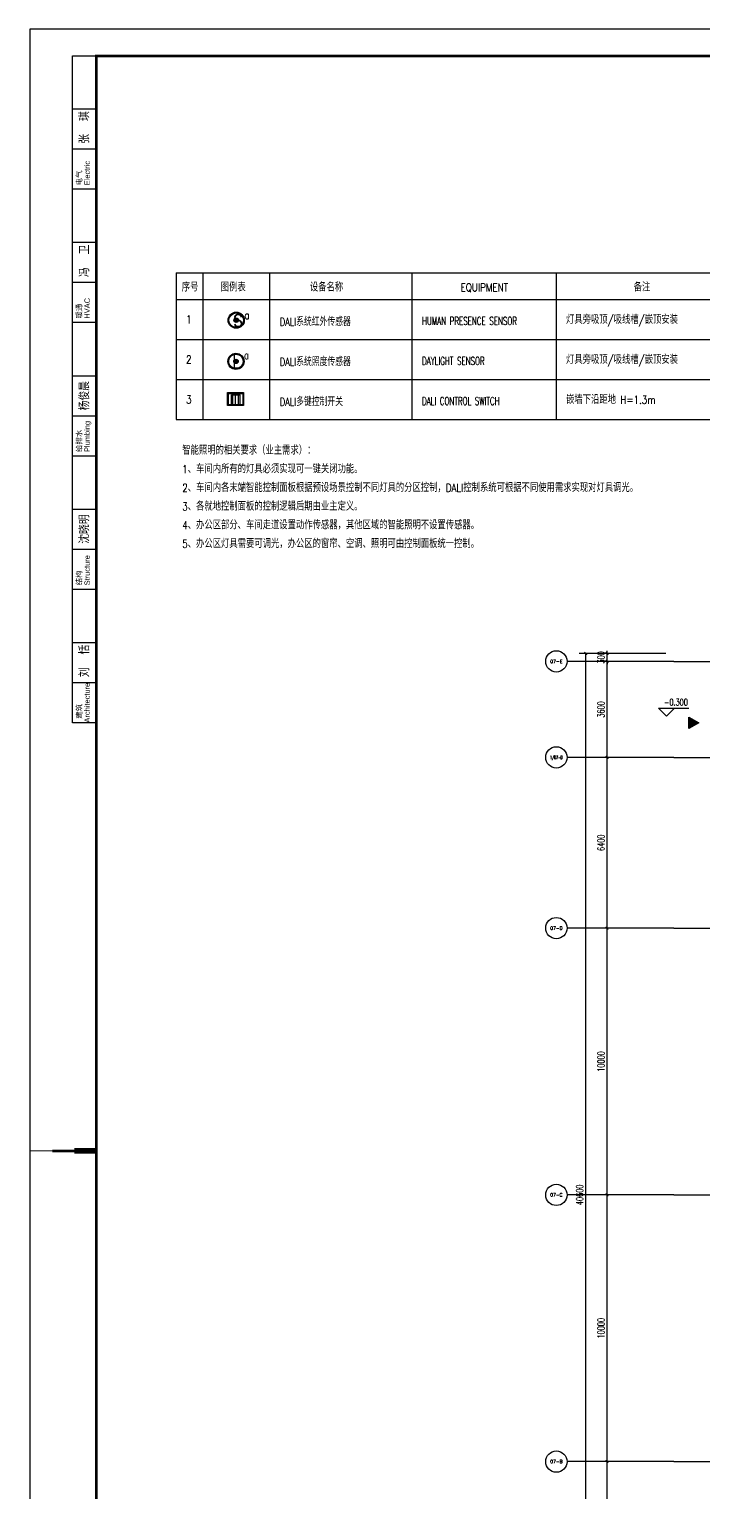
# Model space of a CAD drawing. Extents: x -621157 to 1764546, y -106808 to 741893.
# Drawn here: x 343465 to 368748, y 8832 to 63701 of the extents above; entities that cross this region are included whole.
import ezdxf
from ezdxf.enums import TextEntityAlignment as Align

# ---------------------------------------------------------------- set-up
doc = ezdxf.new("R2010")
doc.units = 0
doc.header["$LTSCALE"] = 1000
doc.header["$MEASUREMENT"] = 0
doc.linetypes.add('XREF-A-101-平面图_t3$0$DOTE', pattern=[2.42, 2, -0.2, 0.02, -0.2])
for name, color, linetype in [('0-底图', 7, 'Continuous'), ('A0-Verital$0$TK-WHITE', 7, 'Continuous'), ('AXIS_TEXT', 7, 'Continuous'), ('OPPLE数据总线', 4, 'Continuous'), ('OPPLE智控', 6, 'Continuous'), ('SIG_TEXT', 2, 'Continuous'), ('WIRE-照明', 4, 'Continuous'), ('XREF-A-101-平面图_t3$0$A-DIM_ELEV', 8, 'Continuous'), ('XREF-A-101-平面图_t3$0$A-DOTE', 8, 'Continuous'), ('XREF-A-101-平面图_t3$0$AXIS', 8, 'Continuous'), ('XREF-A-101-平面图_t3$0$PUB_HATCH', 8, 'Continuous'), ('XREF-A-101-平面图_t3$0$PUB_TEXT', 8, 'Continuous'), ('控制系统', 6, 'Continuous')]:
    doc.layers.add(name, color=color, linetype=linetype)
doc.layers.add('弱电设备层', color=1, linetype='Continuous', lineweight=9)
doc.styles.add('_TEL_DIM', font='SIMPLEX', dxfattribs={"width": 0.8, "height": 3.5, "bigfont": 'HZTXT'})
doc.styles.add('A0-Verital$0$TK-HZ', font='romans.shx', dxfattribs={"bigfont": 'hztxt.shx'})
doc.styles.add('A0-Verital$0$TK_Arial', font='arial.ttf')
doc.styles.add('A0-Verital$0$TK_宋体', font='STZHONGS.TTF')
doc.styles.add('COMPLEX', font='COMPLEX')
doc.styles.add('DIM_FONT', font='ROMANS', dxfattribs={"width": 0.8, "bigfont": 'HZDXC'})
doc.styles.add('XREF-A-101-平面图_t3$0$A-AXIS-LABEL', font='COMPLEX', dxfattribs={"bigfont": 'GBCBIG'})
doc.styles.add('XREF-A-101-平面图_t3$0$A-DIM_T3', font='SIMPLEX', dxfattribs={"width": 0.705882, "bigfont": 'GBCBIG'})
doc.styles.add('XREF-A-101-平面图_t3$0$A-STANDARD', font='SIMPLEX', dxfattribs={"bigfont": 'GBCBIG'})
doc.dimstyles.new('XREF-A-101-平面图_t3$0$A-DIM-100', dxfattribs={"dimscale": 100, "dimtxt": 2.55, "dimasz": 1, "dimexe": 2.5, "dimexo": 3, "dimgap": 1, "dimtad": 1, "dimdec": 0, "dimzin": 0, "dimdsep": 46, "dimtxsty": 'XREF-A-101-平面图_t3$0$A-DIM_T3', "dimblk": 'XREF-A-101-平面图_t3$0$_ArchTick', "dimcen": 0.09, "dimclrt": 7, "dimazin": 2, "dimtfac": 1, "dimtdec": 0, "dimtix": 1, "dimtmove": 2, "dimatfit": 3, "dimfxl": 0, "dimtolj": 1, "dimtzin": 0, "dimarcsym": 0})

# ---------------------------------------------------------------- blocks, each defined once
blk = doc.blocks.new('XREF-A-101-平面图_t3$0$_ArchTick')
at = {"color": 0, "linetype": 'ByBlock', "const_width": 0.4}
blk.add_lwpolyline([(-0.5, -0.5), (0.5, 0.5)], dxfattribs=at)
blk = doc.blocks.new('*D25385')
at = {"layer": 'Defpoints', "color": 0}
for p in [(-5800, 10000), (-3300, 10000), (-3300, 3300)]:
    blk.add_point(p, dxfattribs=at)
at = {"layer": 'XREF-A-101-平面图_t3$0$AXIS', "color": 0, "lineweight": -2}
for p, q in [((-3600, 10000), (-6050, 10000)), ((-5800, 3300), (-5800, 10000)), ((-3600, 3300), (-6050, 3300))]:
    blk.add_line(p, q, dxfattribs=at)
at = {"layer": 'XREF-A-101-平面图_t3$0$AXIS', "color": 0, "linetype": 'ByBlock', "lineweight": -2, "xscale": 100, "yscale": 100, "zscale": 100}
for p, rotation in [((-5800, 10000), 90), ((-5800, 3300), 270)]:
    blk.add_blockref('XREF-A-101-平面图_t3$0$_ArchTick', p, dxfattribs=dict(at, rotation=rotation))
at = {"layer": 'XREF-A-101-平面图_t3$0$AXIS', "color": 7, "insert": (-6028, 6650), "char_height": 255, "attachment_point": 5, "rotation": 90, "style": 'XREF-A-101-平面图_t3$0$A-DIM_T3'}
blk.add_mtext('\\A1;6700', dxfattribs=at)
blk = doc.blocks.new('*D25386')
at = {"layer": 'Defpoints', "color": 0}
for p in [(-5800, 20000), (-3300, 20000), (-3300, 10000)]:
    blk.add_point(p, dxfattribs=at)
at = {"layer": 'XREF-A-101-平面图_t3$0$AXIS', "color": 0, "lineweight": -2}
for p, q in [((-3600, 20000), (-6050, 20000)), ((-5800, 10000), (-5800, 20000)), ((-3600, 10000), (-6050, 10000))]:
    blk.add_line(p, q, dxfattribs=at)
at = {"layer": 'XREF-A-101-平面图_t3$0$AXIS', "color": 0, "linetype": 'ByBlock', "lineweight": -2, "xscale": 100, "yscale": 100, "zscale": 100}
for p, rotation in [((-5800, 20000), 90), ((-5800, 10000), 270)]:
    blk.add_blockref('XREF-A-101-平面图_t3$0$_ArchTick', p, dxfattribs=dict(at, rotation=rotation))
at = {"layer": 'XREF-A-101-平面图_t3$0$AXIS', "color": 7, "insert": (-6028, 15000), "char_height": 255, "attachment_point": 5, "rotation": 90, "style": 'XREF-A-101-平面图_t3$0$A-DIM_T3'}
blk.add_mtext('\\A1;10000', dxfattribs=at)
blk = doc.blocks.new('*D25387')
at = {"layer": 'Defpoints', "color": 0}
for p in [(-5800, 30000), (-3300, 30000), (-3300, 20000)]:
    blk.add_point(p, dxfattribs=at)
at = {"layer": 'XREF-A-101-平面图_t3$0$AXIS', "color": 0, "lineweight": -2}
for p, q in [((-3600, 30000), (-6050, 30000)), ((-5800, 20000), (-5800, 30000)), ((-3600, 20000), (-6050, 20000))]:
    blk.add_line(p, q, dxfattribs=at)
at = {"layer": 'XREF-A-101-平面图_t3$0$AXIS', "color": 0, "linetype": 'ByBlock', "lineweight": -2, "xscale": 100, "yscale": 100, "zscale": 100}
for p, rotation in [((-5800, 30000), 90), ((-5800, 20000), 270)]:
    blk.add_blockref('XREF-A-101-平面图_t3$0$_ArchTick', p, dxfattribs=dict(at, rotation=rotation))
at = {"layer": 'XREF-A-101-平面图_t3$0$AXIS', "color": 7, "insert": (-6028, 25000), "char_height": 255, "attachment_point": 5, "rotation": 90, "style": 'XREF-A-101-平面图_t3$0$A-DIM_T3'}
blk.add_mtext('\\A1;10000', dxfattribs=at)
blk = doc.blocks.new('*D25388')
at = {"layer": 'Defpoints', "color": 0}
for p in [(-5800, 36400), (-3300, 36400), (-3300, 30000)]:
    blk.add_point(p, dxfattribs=at)
at = {"layer": 'XREF-A-101-平面图_t3$0$AXIS', "color": 0, "lineweight": -2}
for p, q in [((-3600, 36400), (-6050, 36400)), ((-5800, 30000), (-5800, 36400)), ((-3600, 30000), (-6050, 30000))]:
    blk.add_line(p, q, dxfattribs=at)
at = {"layer": 'XREF-A-101-平面图_t3$0$AXIS', "color": 0, "linetype": 'ByBlock', "lineweight": -2, "xscale": 100, "yscale": 100, "zscale": 100}
for p, rotation in [((-5800, 36400), 90), ((-5800, 30000), 270)]:
    blk.add_blockref('XREF-A-101-平面图_t3$0$_ArchTick', p, dxfattribs=dict(at, rotation=rotation))
at = {"layer": 'XREF-A-101-平面图_t3$0$AXIS', "color": 7, "insert": (-6028, 33200), "char_height": 255, "attachment_point": 5, "rotation": 90, "style": 'XREF-A-101-平面图_t3$0$A-DIM_T3'}
blk.add_mtext('\\A1;6400', dxfattribs=at)
blk = doc.blocks.new('*D25389')
at = {"layer": 'Defpoints', "color": 0}
for p in [(-5800, 40000), (-3300, 40000), (-3300, 36400)]:
    blk.add_point(p, dxfattribs=at)
at = {"layer": 'XREF-A-101-平面图_t3$0$AXIS', "color": 0, "lineweight": -2}
for p, q in [((-3600, 40000), (-6050, 40000)), ((-5800, 36400), (-5800, 40000)), ((-3600, 36400), (-6050, 36400))]:
    blk.add_line(p, q, dxfattribs=at)
at = {"layer": 'XREF-A-101-平面图_t3$0$AXIS', "color": 0, "linetype": 'ByBlock', "lineweight": -2, "xscale": 100, "yscale": 100, "zscale": 100}
for p, rotation in [((-5800, 40000), 90), ((-5800, 36400), 270)]:
    blk.add_blockref('XREF-A-101-平面图_t3$0$_ArchTick', p, dxfattribs=dict(at, rotation=rotation))
at = {"layer": 'XREF-A-101-平面图_t3$0$AXIS', "color": 7, "insert": (-6028, 38200), "char_height": 255, "attachment_point": 5, "rotation": 90, "style": 'XREF-A-101-平面图_t3$0$A-DIM_T3'}
blk.add_mtext('\\A1;3600', dxfattribs=at)
blk = doc.blocks.new('*D25390')
at = {"layer": 'Defpoints', "color": 0}
for p in [(-5800, 40300), (-3300, 40300), (-3300, 40000)]:
    blk.add_point(p, dxfattribs=at)
at = {"layer": 'XREF-A-101-平面图_t3$0$AXIS', "color": 0, "lineweight": -2}
for p, q in [((-3600, 40300), (-6050, 40300)), ((-5800, 40300), (-5800, 40400)), ((-5800, 40000), (-5800, 40300)), ((-3600, 40000), (-6050, 40000)), ((-5800, 40000), (-5800, 39900))]:
    blk.add_line(p, q, dxfattribs=at)
at = {"layer": 'XREF-A-101-平面图_t3$0$AXIS', "color": 0, "linetype": 'ByBlock', "lineweight": -2, "xscale": 100, "yscale": 100, "zscale": 100}
for p, rotation in [((-5800, 40300), 270), ((-5800, 40000), 90)]:
    blk.add_blockref('XREF-A-101-平面图_t3$0$_ArchTick', p, dxfattribs=dict(at, rotation=rotation))
at = {"layer": 'XREF-A-101-平面图_t3$0$AXIS', "color": 7, "insert": (-6028, 40150), "char_height": 255, "attachment_point": 5, "rotation": 90, "style": 'XREF-A-101-平面图_t3$0$A-DIM_T3'}
blk.add_mtext('\\A1;300', dxfattribs=at)
blk = doc.blocks.new('_AXISO')
blk.add_circle((0, 0), 0.5)
at = {"layer": 'AXIS_TEXT', "style": 'COMPLEX'}
blk.add_attdef('A', text='', height=0.56, dxfattribs=at).set_placement((-0.25, -0.28), (0.25, -0.28), align=Align.FIT)
blk = doc.blocks.new('*D25392')
at = {"layer": 'Defpoints', "color": 0}
for p in [(-6600, 40300), (-3300, 40300), (-3300, -300)]:
    blk.add_point(p, dxfattribs=at)
at = {"layer": 'XREF-A-101-平面图_t3$0$AXIS', "color": 0, "lineweight": -2}
for p, q in [((-3600, 40300), (-6850, 40300)), ((-6600, -300), (-6600, 40300)), ((-3600, -300), (-6850, -300))]:
    blk.add_line(p, q, dxfattribs=at)
at = {"layer": 'XREF-A-101-平面图_t3$0$AXIS', "color": 0, "linetype": 'ByBlock', "lineweight": -2, "xscale": 100, "yscale": 100, "zscale": 100}
for p, rotation in [((-6600, 40300), 90), ((-6600, -300), 270)]:
    blk.add_blockref('XREF-A-101-平面图_t3$0$_ArchTick', p, dxfattribs=dict(at, rotation=rotation))
at = {"layer": 'XREF-A-101-平面图_t3$0$AXIS', "color": 7, "insert": (-6828, 20000), "char_height": 255, "attachment_point": 5, "rotation": 90, "style": 'XREF-A-101-平面图_t3$0$A-DIM_T3'}
blk.add_mtext('\\A1;40600', dxfattribs=at)
blk = doc.blocks.new('XREF-A-101-平面图_t3$0$bz1')
at = {"layer": 'XREF-A-101-平面图_t3$0$PUB_HATCH'}
h = blk.add_hatch(color=1, dxfattribs=at)
h.dxf.hatch_style = 1
h.paths.add_polyline_path([(4866032, -641203), (4865818, -641573), (4866245, -641573)])
at = {"layer": 'XREF-A-101-平面图_t3$0$PUB_TEXT', "color": 1}
blk.add_lwpolyline([(4866032, -641203), (4865818, -641573), (4866245, -641573)], close=True, dxfattribs=at)
blk = doc.blocks.new('XREF-A-101-平面图_t3$0$G$C34B60025')
at = {"xscale": -1, "rotation": 270}
blk.add_blockref('XREF-A-101-平面图_t3$0$bz1', (638740, -4968231), dxfattribs=at)
blk = doc.blocks.new('A0-Verital$0$A$C53BD7355')
at = {"layer": 'A0-Verital$0$TK-WHITE'}
for points, const_width in [([(-29800, 42050), (-27300, 42050)], 35), ([(-27300, 42050), (-28950, 42050)], 100), ([(-27300, 42050), (-28125, 42050)], 200)]:
    blk.add_lwpolyline(points, dxfattribs=dict(at, const_width=const_width))
blk = doc.blocks.new('A0-Verital$0$TK-LeftTop-Sign')
at = {"layer": 'A0-Verital$0$TK-WHITE'}
for p, q in [((-900, -25000), (-900, 0)), ((-900, 0), (0, 0)), ((0, -2000), (-900, -2000)), ((0, -3500), (-900, -3500)), ((0, -5000), (-900, -5000)), ((0, -7000), (-900, -7000)), ((0, -8500), (-900, -8500)), ((0, -10000), (-900, -10000)), ((0, -12000), (-900, -12000)), ((0, -13500), (-900, -13500)), ((0, -15000), (-900, -15000)), ((0, -17000), (-900, -17000)), ((0, -18500), (-900, -18500)), ((0, -20000), (-900, -20000)), ((0, -22000), (-900, -22000)), ((0, -23500), (-900, -23500)), ((0, -25000), (-900, -25000))]:
    blk.add_line(p, q, dxfattribs=at)
for s, style, p in [('电气', 'A0-Verital$0$TK_宋体', (-550, -4850)), ('Electric', 'A0-Verital$0$TK_Arial', (-250, -4850)), ('暖通', 'A0-Verital$0$TK_宋体', (-550, -9850)), ('HVAC', 'A0-Verital$0$TK_Arial', (-250, -9850)), ('Plumbing', 'A0-Verital$0$TK_Arial', (-250, -14850)), ('给排水', 'A0-Verital$0$TK_宋体', (-550, -14850)), ('Structure', 'A0-Verital$0$TK_Arial', (-250, -19850)), ('结构', 'A0-Verital$0$TK_宋体', (-550, -19850)), ('Architecture', 'A0-Verital$0$TK_Arial', (-250, -24993)), ('建筑', 'A0-Verital$0$TK_宋体', (-550, -24850))]:
    blk.add_text(s, height=200, rotation=90, dxfattribs=dict(at, style=style)).set_placement(p)
at = {"layer": 'A0-Verital$0$TK-WHITE', "style": 'A0-Verital$0$TK-HZ'}
for tag, p in [('ELECTRIC', (-271, -3290)), ('HVAC', (-271, -8290)), ('PLUMBING', (-271, -13290)), ('STRUCTURE', (-271, -18290)), ('ARCHITECTURE', (-271, -23290))]:
    blk.add_attdef(tag, p, '', height=350, rotation=90, dxfattribs=at)
blk = doc.blocks.new('A0-Verital')
blk.add_lwpolyline([(118900, 84100), (0, 84100), (0, 0), (118900, 0)], close=True)
at = {"const_width": 100}
blk.add_lwpolyline([(2500, 83100), (117900, 83100), (117900, 1000), (2500, 1000)], close=True, dxfattribs=at)
blk.add_blockref('A0-Verital$0$A$C53BD7355', (29800, 0))
blk.add_blockref('A0-Verital$0$TK-LeftTop-Sign', (2500, 83100)).add_auto_attribs({'ELECTRIC': '张  琪', 'HVAC': '冯  卫', 'PLUMBING': '杨俊晨', 'STRUCTURE': '沈晓明', 'ARCHITECTURE': '刘  恬'})
blk = doc.blocks.new('照度传感器')
at = {"layer": 'OPPLE智控'}
for p, q in [((986085, -84541), (985976, -84541)), ((986081, -84520), (985981, -84562)), ((985981, -84520), (986081, -84562)), ((985992, -84502), (986069, -84579)), ((986069, -84502), (985992, -84579)), ((986010, -84490), (986052, -84591)), ((986052, -84490), (986010, -84591)), ((986031, -84486), (986031, -84595))]:
    blk.add_line(p, q, dxfattribs=at)
for radius in [225, 202, 62, 54.4]:
    blk.add_circle((986031, -84541), radius, dxfattribs=at)
at = {"layer": 'OPPLE智控', "color": 7, "style": '_TEL_DIM', "width": 0.8}
blk.add_text('L', height=350, dxfattribs=at).set_placement((985938, -84718))
at = {"layer": 'SIG_TEXT', "style": 'DIM_FONT', "width": 0.75}
blk.add_text('a', height=223, dxfattribs=at).set_placement((986257, -84479))
blk = doc.blocks.new('Z-BA-灯控四键控制面板')
at = {"layer": '弱电设备层', "lineweight": -3}
for p, q in [((95806, 13134), (96171, 13134)), ((95806, 13078), (96171, 13078)), ((95806, 12980), (96171, 12980)), ((95806, 12865), (96171, 12865)), ((95806, 12809), (96171, 12809)), ((96171, 13134), (96171, 12809))]:
    blk.add_line(p, q, dxfattribs=at)
for points in [[(95773, 13285), (96264, 13285), (96264, 12677), (95773, 12677)], [(95806, 13248), (96228, 13248), (96228, 12711), (95806, 12711)]]:
    blk.add_lwpolyline(points, close=True, dxfattribs=at)
blk = doc.blocks.new('SS')
at = {"layer": '控制系统'}
for p, q in [((351296, 52793), (351149, 52793)), ((351290, 52821), (351155, 52765)), ((351155, 52821), (351290, 52765)), ((351171, 52844), (351275, 52741)), ((351275, 52844), (351171, 52741)), ((351195, 52860), (351251, 52725)), ((351251, 52860), (351195, 52725)), ((351223, 52866), (351223, 52719))]:
    blk.add_line(p, q, dxfattribs=at)
for radius in [303, 272, 83.5, 73.3]:
    blk.add_circle((351223, 52793), radius, dxfattribs=at)
at = {"color": 7, "style": '_TEL_DIM', "width": 0.8}
blk.add_text('s', height=673, dxfattribs=at).set_placement((351098, 52554))
at = {"layer": 'SIG_TEXT', "style": 'DIM_FONT', "width": 0.75}
blk.add_text('a', height=300, dxfattribs=at).set_placement((351535, 52835))
blk = doc.blocks.new('XREF-A-101-平面图_t3$0$轴网')
at = {"layer": 'XREF-A-101-平面图_t3$0$A-DOTE', "linetype": 'XREF-A-101-平面图_t3$0$DOTE'}
for p, q in [((-3300, 40000), (69800, 40000)), ((-3300, 36400), (10380.6, 36400)), ((-3300, 30000), (69800, 30000)), ((-3300, 20000), (69800, 20000)), ((-3300, 10000), (69800, 10000))]:
    blk.add_line(p, q, dxfattribs=at)
at = {"layer": 'XREF-A-101-平面图_t3$0$AXIS'}
for p, q in [((-3300, 40000), (-7300, 40000)), ((-3300, 36400), (-7300, 36400)), ((-3300, 30000), (-7300, 30000)), ((-3300, 20000), (-7300, 20000)), ((-3300, 10000), (-7300, 10000))]:
    blk.add_line(p, q, dxfattribs=at)
ref = blk.add_blockref('_AXISO', (-7700, 40000), dxfattribs=dict(at, xscale=800, yscale=800, zscale=800))
ref.add_attrib('A', '07-E', dxfattribs={"color": 7, "height": 124.79, "style": 'XREF-A-101-平面图_t3$0$A-AXIS-LABEL', "width": 0.95122}).set_placement((-7931.7, 39937.6), (-7468.3, 39937.6), align=Align.FIT)
ref = blk.add_blockref('_AXISO', (-7700, 36400), dxfattribs=dict(at, xscale=800, yscale=800, zscale=800))
ref.add_attrib('A', '1/07-D', dxfattribs={"color": 7, "height": 128.68, "style": 'XREF-A-101-平面图_t3$0$A-AXIS-LABEL', "width": 0.628906}).set_placement((-7931.2, 36335.7), (-7468.8, 36335.7), align=Align.FIT)
ref = blk.add_blockref('_AXISO', (-7700, 30000), dxfattribs=dict(at, xscale=800, yscale=800, zscale=800))
ref.add_attrib('A', '07-D', dxfattribs={"color": 7, "height": 123.31, "style": 'XREF-A-101-平面图_t3$0$A-AXIS-LABEL', "width": 0.951807}).set_placement((-7931.9, 29938.3), (-7468.1, 29938.3), align=Align.FIT)
ref = blk.add_blockref('_AXISO', (-7700, 20000), dxfattribs=dict(at, xscale=800, yscale=800, zscale=800))
ref.add_attrib('A', '07-C', dxfattribs={"color": 7, "height": 126.3, "style": 'XREF-A-101-平面图_t3$0$A-AXIS-LABEL', "width": 0.950617}).set_placement((-7931.5, 19936.9), (-7468.5, 19936.9), align=Align.FIT)
ref = blk.add_blockref('_AXISO', (-7700, 10000), dxfattribs=dict(at, xscale=800, yscale=800, zscale=800))
ref.add_attrib('A', '07-B', dxfattribs={"color": 7, "height": 123.31, "style": 'XREF-A-101-平面图_t3$0$A-AXIS-LABEL', "width": 0.951807}).set_placement((-7931.9, 9938.3), (-7468.1, 9938.3), align=Align.FIT)
for p1, p2, distance, picture, middle in [((-3300, -300), (-3300, 40300), 3300, '*D25392', (-6827.5, 20000)), ((-3300, 40000), (-3300, 40300), 2500, '*D25390', (-6027.5, 40150)), ((-3300, 36400), (-3300, 40000), 2500, '*D25389', (-6027.5, 38200)), ((-3300, 30000), (-3300, 36400), 2500, '*D25388', (-6027.5, 33200)), ((-3300, 20000), (-3300, 30000), 2500, '*D25387', (-6027.5, 25000)), ((-3300, 10000), (-3300, 20000), 2500, '*D25386', (-6027.5, 15000)), ((-3300, 3300), (-3300, 10000), 2500, '*D25385', (-6027.5, 6650))]:
    dim = blk.add_aligned_dim(p1=p1, p2=p2, distance=distance, dimstyle='XREF-A-101-平面图_t3$0$A-DIM-100', dxfattribs=at)
    dim.commit()
    dim.dimension.update_dxf_attribs({"geometry": picture, "text_midpoint": middle})
blk = doc.blocks.new('XREF-A-101-平面图_t3')
at = {"layer": 'XREF-A-101-平面图_t3$0$A-DIM_ELEV'}
for p, q in [((196423, 37953), (196123, 38253)), ((196123, 38253), (197269, 38253)), ((196423, 37953), (196723, 38253))]:
    blk.add_line(p, q, dxfattribs=at)
blk.add_blockref('XREF-A-101-平面图_t3$0$G$C34B60025', (200100, 139900))
at = {"layer": 'XREF-A-101-平面图_t3$0$A-DOTE'}
blk.add_blockref('XREF-A-101-平面图_t3$0$轴网', (200000, 0), dxfattribs=at)
at = {"layer": 'XREF-A-101-平面图_t3$0$A-DIM_ELEV', "color": 7, "style": 'XREF-A-101-平面图_t3$0$A-STANDARD', "width": 0.705882}
blk.add_text('-0.300', height=255, dxfattribs=at).set_placement((196336, 38343))

msp = doc.modelspace()

# ---------------------------------------------------------------- linework, layer by layer
at = {"layer": 'SIG_TEXT'}
for points in [[(348975, 54574), (348975, 49074)], [(349975, 54574), (349975, 49074)], [(352475, 54574), (352475, 49074)], [(357808, 54574), (357808, 49074)]]:
    msp.add_lwpolyline(points, dxfattribs=at)

# ---------------------------------------------------------------- block references
at = {"layer": '0-底图'}
msp.add_blockref('XREF-A-101-平面图_t3', (170924, 0), dxfattribs=at)
at = {"layer": 'OPPLE数据总线', "xscale": 1.348, "yscale": 1.348, "zscale": 1.348}
msp.add_blockref('照度传感器', (-977957, 165210), dxfattribs=at)
at = {"layer": 'WIRE-照明'}
msp.add_blockref('SS', (0, 0), dxfattribs=at)
at = {"layer": '弱电设备层', "rotation": 89.99999999999997}
msp.add_blockref('Z-BA-灯控四键控制面板', (364178, -46182), dxfattribs=at)

# ---------------------------------------------------------------- texts
at = {"layer": 'SIG_TEXT', "style": 'DIM_FONT'}
for s, width, p in [('序号', 0.8, (349181, 53874)), ('图例表', 0.8, (350643, 53874)), ('设备名称', 0.8, (353984, 53874)), ('EQUIPMENT', 0.8, (359635, 53874)), ('1', 0.8, (349344, 52671)), ('DALI系统红外传感器', 0.75, (352854, 52579)), ('HUMAN PRESENCE SENSOR', 0.65, (358187, 52614)), ('2', 0.8, (349344, 51171)), ('DALI系统照度传感器', 0.75, (352854, 51079)), ('DAYLIGHT SENSOR', 0.65, (358187, 51114)), ('3', 0.8, (349344, 49671)), ('DALI多键控制开关', 0.75, (352854, 49579)), ('DALI CONTROL SWITCH ', 0.65, (358187, 49614)), ('智能照明的相关要求（业主需求）：', 0.8, (349200, 47759)), ('1、车间内所有的灯具必须实现可一键关闭功能。', 0.8, (349200, 47059)), ('2、车间内各末端智能控制面板根据预设场景控制不同灯具的分区控制，DALI控制系统可根据不同使用需求实现对灯具调光。', 0.8, (349200, 46359)), ('3、各就地控制面板的控制逻辑后期由业主定义。', 0.8, (349200, 45659)), ('4、办公区部分、车间走道设置动作传感器，其他区域的智能照明不设置传感器。', 0.8, (349200, 44959)), ('5、办公区灯具需要可调光，办公区的窗帘、空调、照明可由控制面板统一控制。', 0.8, (349200, 44259))]:
    msp.add_text(s, height=300, dxfattribs=dict(at, width=width)).set_placement(p)

# ---------------------------------------------------------------- next in the draw order: linework, layer by layer
at = {"layer": 'SIG_TEXT'}
for p, q in [((348975, 54574), (376743, 54574)), ((348975, 53574), (376743, 53574)), ((348975, 52074), (376743, 52074)), ((348975, 50574), (376743, 50574)), ((348975, 49074), (376743, 49074)), ((348975, 49074), (376743, 49074))]:
    msp.add_line(p, q, dxfattribs=at)
msp.add_lwpolyline([(363211, 54574), (363211, 49074)], dxfattribs=at)

# ---------------------------------------------------------------- next in the draw order: block references
msp.add_blockref('A0-Verital', (343483, -20399))

# ---------------------------------------------------------------- next in the draw order: texts
at = {"layer": 'SIG_TEXT', "style": 'DIM_FONT', "width": 0.8}
for s, p in [('备注', (366121, 53874)), ('灯具旁吸顶/吸线槽/嵌顶安装', (363587, 52660)), ('灯具旁吸顶/吸线槽/嵌顶安装', (363587, 51160)), ('嵌墙下沿距地 H=1.3m', (363587, 49660))]:
    msp.add_text(s, height=300, dxfattribs=at).set_placement(p)

doc.saveas('drawing.dxf')
